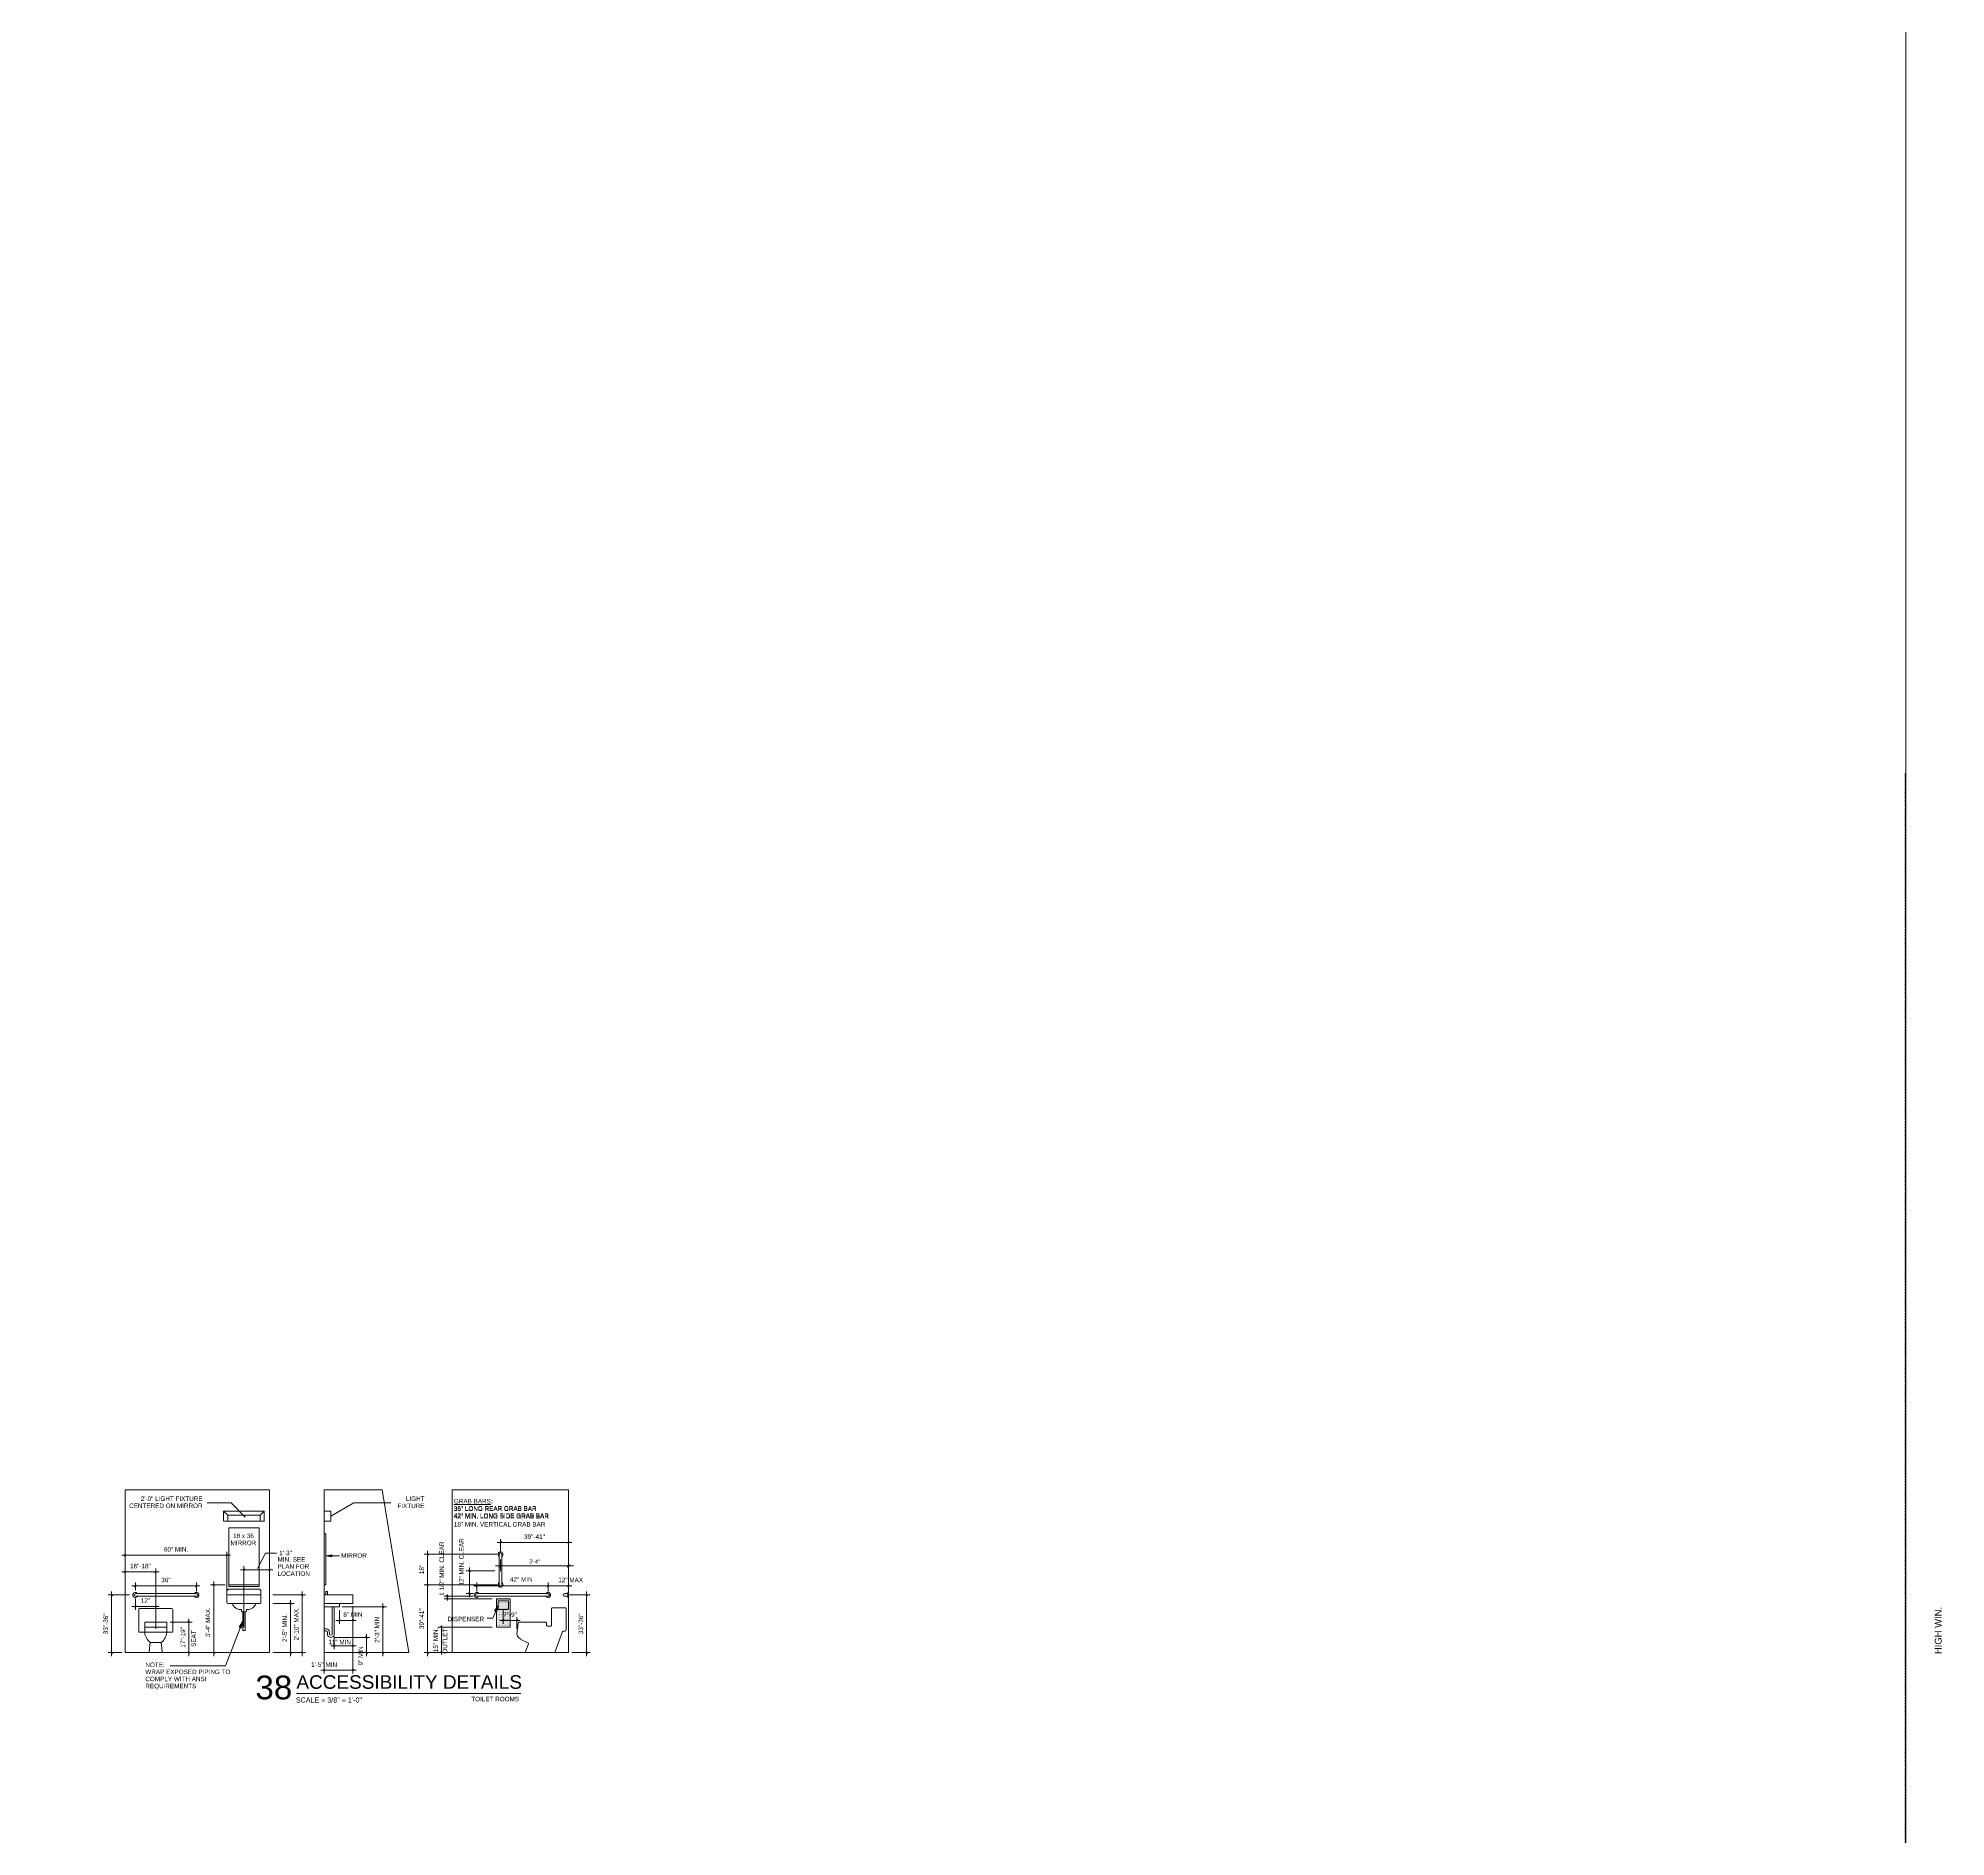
# Model space of a CAD drawing. Header units: inches. Extents: x -2804 to 58974, y -36095 to 66.
# Drawn here: x 23541 to 24665, y -23635 to -22575 of the extents above; entities that cross this region are included whole.
import ezdxf

# ---------------------------------------------------------------- set-up
doc = ezdxf.new("R2010")
doc.units = ezdxf.units.IN
doc.header["$MEASUREMENT"] = 0
doc.header["$XCLIPFRAME"] = 2
doc.linetypes.add('IMPORT-HIDDEN _6_', pattern=[0.1875, 0.125, -0.0625])
for name, color, linetype, lineweight in [('004-CYAN', 7, 'Continuous', 9), ('007-WHI', 7, 'Continuous', 9), ('15xx-Jefferson-REHAB-pr5_dwg', 45, 'Continuous', 9), ('1_10', 7, 'Continuous', 9), ('A-DENAME', 7, 'Continuous', 9), ('A-DIM', 7, 'Continuous', 9), ('A-Exist-Wall', 7, 'Continuous', 9), ('A-TEXT', 7, 'Continuous', 9), ('A-TEXT-8', 7, 'Continuous', 9), ('DIM', 7, 'Continuous', 9), ('EOP-EX', 125, 'Continuous', 9), ('G-ANNO-REFR', 1, 'Continuous', 9)]:
    doc.layers.add(name, color=color, linetype=linetype, lineweight=lineweight)
doc.styles.add('Arial', font='arial.ttf', dxfattribs={"height": 2.666667})
doc.styles.add('Arial_1', font='arial.ttf', dxfattribs={"height": 2.25})
doc.styles.add('Arial_16', font='arial.ttf', dxfattribs={"height": 3.99})
doc.styles.add('Arial_18', font='arial.ttf', dxfattribs={"height": 14})
doc.styles.add('Arial_19', font='arial.ttf', dxfattribs={"height": 8})
doc.styles.add('Arial_20', font='arial.ttf', dxfattribs={"height": 3})
picture_1 = doc.add_image_def('image1.jpg', size_in_pixel=(1920, 1080))

# ---------------------------------------------------------------- blocks, each defined once
blk = doc.blocks.new('15xx-Jefferson-REHAB-pr5_dwg__ARCHTICK-1286411-Site Locator Map')
at = {"layer": 'A-DIM'}
blk.add_line((-0.5, -0.5), (0.5, 0.5), dxfattribs=at)
blk = doc.blocks.new('15xx-Jefferson-REHAB-pr5_dwg_WCELEV-1286424-Site Locator Map')
at = {"layer": '1_10'}
for p, q in [((-10, 25.5), (-10, 12.5)), ((10, 25.5), (10, 12.5)), ((-3.4, 0), (3.4, 0))]:
    blk.add_line(p, q, dxfattribs=at)
at = {"layer": '1_10', "flags": 128}
for points in [[(-9.5, 26), (0, 26), (9.5, 26)], [(6.5, 12), (9.5, 12), (0, 12), (-9.5, 12), (-6.5, 12)], [(-3.9, 0.6), (-3.3, 6), (3.3, 6), (3.9, 0.6)]]:
    blk.add_lwpolyline(points, dxfattribs=at)
at = {"layer": '1_10'}
for centre, radius, start, end in [((-9.5, 25.5), 0.5, 90, 180), ((9.5, 25.5), 0.5, 360, 90), ((-9.5, 12.5), 0.5, 180, 270), ((2.4, 12.9), 8.96, 185.6268, 230.6268), ((-2.4, 12.9), 8.96, 309.3732, 354.3732), ((9.5, 12.5), 0.5, 270, 0), ((-3.4, 0.5), 0.5, 173, 270), ((3.4, 0.5), 0.5, 270, 7)]:
    blk.add_arc(centre, radius, start, end, dxfattribs=at)
blk = doc.blocks.new('15xx-Jefferson-REHAB-pr5_dwg__ARCHTICK-1286435-Site Locator Map')
at = {"layer": 'A-TEXT'}
blk.add_line((-0.5, -0.5), (0.5, 0.5), dxfattribs=at)
blk = doc.blocks.new('15xx-Jefferson-REHAB-pr5_dwg-1211969-Site Locator Map')
at = {"layer": 'A-DIM'}
h = blk.add_hatch(dxfattribs=at)
h.set_pattern_fill('FP_20', color=256, style=0, pattern_type=2)
h.set_pattern_definition([(0, (11574.568, 7436.586), (0.25, 0.5), [0, -0.5])])
h.paths.add_polyline_path([(13355.6, 9447.4), (13355.6, 9464.2), (13347.6, 9464.2), (13347.6, 9447.4)], flags=0)
at = {"layer": 'A-TEXT'}
for points in [[(13250.5, 9488.8), (13250.5, 9490), (13247, 9489.4)], [(13347.7, 9456.5), (13346.5, 9457), (13348.7, 9460.4)], [(13197.2, 9446.9), (13196, 9447.4), (13198.1, 9450.9)]]:
    blk.add_hatch(color=256, dxfattribs=at).paths.add_polyline_path(points, flags=0)
at = {"layer": '004-CYAN', "flags": 128}
for points in [[(13213.8, 9485), (13213.8, 9432.4), (13128.8, 9432.4), (13128.8, 9528.4), (13213.8, 9528.4)], [(13246, 9432.4), (13246, 9528.4), (13280.2, 9528.4), (13296, 9432.4)], [(13390, 9528.4), (13390, 9432.4), (13321.5, 9432.4), (13321.5, 9528.4)]]:
    blk.add_lwpolyline(points, close=True, dxfattribs=at)
at = {"layer": '007-WHI'}
for p, q in [((13246, 9472.4), (13247, 9472.4)), ((13197.3, 9456.9), (13197.3, 9457.4)), ((13200.3, 9456.9), (13200.3, 9457.4)), ((13255, 9461.4), (13255, 9459.4)), ((13380.1, 9458.4), (13380.1, 9448.5)), ((13388.1, 9458.9), (13380.6, 9458.9)), ((13388.6, 9445.6), (13388.6, 9458.4)), ((13359.7, 9444.9), (13360.4, 9450)), ((13360.9, 9450.4), (13376.6, 9450.4)), ((13377.1, 9448.5), (13377.1, 9449.9)), ((13379.6, 9448), (13377.6, 9448)), ((13386.9, 9445.1), (13388.1, 9445.1)), ((13366.1, 9438.2), (13361.9, 9440.2))]:
    blk.add_line(p, q, dxfattribs=at)
at = {"layer": '007-WHI', "flags": 128}
for points in [[(13188.8, 9461.9), (13188.8, 9465.9), (13188.8, 9466.4), (13188.8, 9468.4)], [(13208.3, 9466.4), (13198.8, 9466.4), (13189.3, 9466.4)], [(13190.3, 9469.9), (13198.8, 9469.9), (13207.3, 9469.9)], [(13208.8, 9468.4), (13208.8, 9466.4), (13208.8, 9465.9), (13208.8, 9461.9)], [(13189.3, 9461.4), (13198.8, 9461.4), (13208.3, 9461.4)], [(13199.8, 9456.4), (13198.8, 9456.4), (13199.6, 9456.4), (13199.6, 9445.4), (13198.8, 9445.4), (13198.1, 9445.4), (13198.1, 9456.4), (13198.8, 9456.4), (13197.8, 9456.4)], [(13366.4, 9437.6), (13364.5, 9432.4), (13382, 9432.4), (13386.5, 9444.8)]]:
    blk.add_lwpolyline(points, dxfattribs=at)
at = {"layer": '007-WHI'}
for centre, radius, start, end in [((13190.3, 9468.4), 1.5, 90, 180), ((13189.3, 9465.9), 0.5, 90, 180), ((13207.3, 9468.4), 1.5, 0, 90), ((13208.3, 9465.9), 0.5, 0, 90), ((13189.3, 9461.9), 0.5, 180, 270), ((13196.6, 9462.8), 4.92, 196.0192, 272.8844), ((13196.8, 9457.4), 0.5, 0, 92.8844), ((13197.8, 9456.9), 0.5, 180, 270), ((13199.8, 9456.9), 0.5, 270, 0), ((13200.8, 9457.4), 0.5, 87.1156, 180), ((13201.1, 9462.8), 4.92, 267.1156, 343.9808), ((13208.3, 9461.9), 0.5, 270, 0), ((13380.6, 9458.4), 0.5, 90, 180), ((13388.1, 9458.4), 0.5, 0, 90), ((13250, 9443.4), 0.75, 180, 360), ((13363.6, 9443.9), 4, 165, 245), ((13360.9, 9449.9), 0.5, 90, 165), ((13376.6, 9449.9), 0.5, 0, 90), ((13377.6, 9448.5), 0.5, 180, 270), ((13379.6, 9448.5), 0.5, 270, 0), ((13386.9, 9444.6), 0.5, 90, 160), ((13388.1, 9445.6), 0.5, 270, 0), ((13365.9, 9437.8), 0.5, 340, 65)]:
    blk.add_arc(centre, radius, start, end, dxfattribs=at)
at = {"layer": '1_10'}
for p, q in [((13189.3, 9513.4), (13189.3, 9509.9)), ((13349.2, 9490.4), (13349.2, 9472.4)), ((13350.7, 9490.4), (13350.7, 9472.4)), ((13170.8, 9467.2), (13134.8, 9467.2)), ((13170.8, 9465.7), (13134.8, 9465.7)), ((13207.8, 9472.4), (13189.8, 9472.4)), ((13336, 9467.2), (13378, 9467.2)), ((13336, 9465.7), (13378, 9465.7)), ((13389.7, 9467.2), (13387.7, 9467.2)), ((13389.7, 9465.7), (13387.7, 9465.7)), ((13348.6, 9462.8), (13348.6, 9458)), ((13354.3, 9463), (13348.8, 9463)), ((13348.8, 9457.8), (13354.3, 9457.8)), ((13354.6, 9458), (13354.6, 9462.8)), ((13153.3, 9447.4), (13140.3, 9447.4))]:
    blk.add_line(p, q, dxfattribs=at)
at = {"layer": '1_10', "flags": 128}
for points in [[(13208.3, 9509.9), (13208.3, 9513.4), (13210.8, 9515.9), (13210.8, 9509.9), (13186.8, 9509.9), (13186.8, 9515.9), (13210.8, 9515.9)], [(13208.3, 9513.4), (13189.3, 9513.4), (13186.8, 9515.9)], [(13246, 9515.9), (13250, 9515.9), (13250, 9509.9), (13246, 9509.9)], [(13390, 9467.9), (13389.7, 9467.9), (13389.7, 9464.9), (13390, 9464.9)], [(13153.3, 9444.4), (13153.3, 9450.4), (13140.3, 9450.4), (13140.3, 9444.4)]]:
    blk.add_lwpolyline(points, dxfattribs=at)
for points in [[(13207.8, 9471.4), (13189.8, 9471.4), (13189.8, 9505.9), (13207.8, 9505.9)], [(13347.6, 9447.4), (13355.6, 9447.4), (13355.6, 9464.2), (13347.6, 9464.2)]]:
    blk.add_lwpolyline(points, close=True, dxfattribs=at)
at = {"layer": '1_10'}
for centre, radius, start, end in [((13350, 9490.4), 1.48, 300.5382, 239.4618), ((13350, 9490.4), 1.48, 300.5382, 239.4618), ((13350, 9490.4), 0.75, 360, 180), ((13134.8, 9466.4), 1.48, 30.5382, 329.4618), ((13134.8, 9466.4), 0.75, 90, 270), ((13170.8, 9466.4), 1.48, 210.5382, 149.4618), ((13170.8, 9466.4), 0.75, 270, 90), ((13336, 9466.4), 1.48, 30.5382, 329.4618), ((13336, 9466.4), 1.48, 30.5382, 329.4618), ((13336, 9466.4), 0.75, 90, 270), ((13350, 9472.4), 1.48, 120.5382, 59.4618), ((13350, 9472.4), 0.75, 180, 360), ((13378, 9466.4), 1.48, 210.5382, 149.4618), ((13378, 9466.4), 0.75, 270, 90), ((13387.7, 9466.4), 0.75, 90, 270), ((13348.8, 9462.8), 0.25, 90, 180), ((13348.8, 9458), 0.25, 180, 270), ((13354.3, 9462.8), 0.25, 0, 90), ((13354.3, 9458), 0.25, 270, 0)]:
    blk.add_arc(centre, radius, start, end, dxfattribs=at)
at = {"layer": 'A-DENAME'}
for p, q in [((13246, 9459.4), (13255, 9459.4)), ((13250.7, 9443.4), (13250.7, 9459.4)), ((13252, 9443.4), (13252, 9459.4)), ((13247.2, 9446.4), (13246, 9446.4)), ((13247.2, 9445.2), (13246, 9445.2)), ((13248, 9443.4), (13248, 9444.4)), ((13249.2, 9443.4), (13249.2, 9444.4))]:
    blk.add_line(p, q, dxfattribs=at)
at = {"layer": 'A-DENAME', "flags": 128}
for points in [[(13247, 9472.4), (13247, 9502.4), (13246, 9502.4)], [(13246, 9461.4), (13263, 9461.4), (13263, 9466.4), (13246, 9466.4)], [(13247, 9466.4), (13247, 9468.4), (13248, 9468.4), (13248, 9466.4)]]:
    blk.add_lwpolyline(points, dxfattribs=at)
at = {"layer": 'A-DENAME'}
for centre, radius, start, end in [((13247.2, 9444.4), 2, 0, 89.9999), ((13247.2, 9444.4), 0.75, 359.9999, 90.0001), ((13250, 9443.4), 2, 179.9999, 0.0001)]:
    blk.add_arc(centre, radius, start, end, dxfattribs=at)
at = {"layer": 'A-DIM'}
for p, q in [((13350, 9492.4), (13350, 9499.4)), ((13390, 9482.4), (13390, 9499.4)), ((13126.8, 9489.8), (13190.8, 9489.8)), ((13128.8, 9489.8), (13128.8, 9491.8)), ((13188.8, 9468.4), (13188.8, 9491.8)), ((13348, 9490.4), (13305, 9490.4)), ((13307, 9470.4), (13307, 9492.4)), ((13392, 9497.4), (13348, 9497.4)), ((13126.8, 9480), (13148.8, 9480)), ((13128.8, 9460.4), (13128.8, 9482)), ((13146.8, 9460.4), (13146.8, 9482)), ((13215.8, 9481.3), (13196.8, 9481.3)), ((13198.8, 9447.4), (13198.8, 9483.3)), ((13213.8, 9463.4), (13213.8, 9483.3)), ((13346.7, 9480.6), (13329.7, 9480.6)), ((13331.7, 9465.2), (13331.7, 9482.6)), ((13131.3, 9466.4), (13118.8, 9466.4)), ((13120.8, 9468.4), (13120.8, 9430.4)), ((13172.8, 9471.8), (13132.8, 9471.8)), ((13134.8, 9469.2), (13134.8, 9473.8)), ((13170.8, 9468.4), (13170.8, 9473.8)), ((13187.8, 9472.4), (13179.1, 9472.4)), ((13181.1, 9430.4), (13181.1, 9474.4)), ((13215.8, 9466.4), (13235, 9466.4)), ((13233, 9468.4), (13233, 9430.4)), ((13307, 9430.4), (13307, 9474.4)), ((13334, 9465.7), (13316.7, 9465.7)), ((13334, 9467.2), (13329.7, 9467.2)), ((13334, 9471.8), (13380, 9471.8)), ((13336, 9468.4), (13336, 9473.8)), ((13376, 9471.8), (13392, 9471.8)), ((13389.7, 9466.4), (13402.7, 9466.4)), ((13390, 9468.4), (13390, 9473.8)), ((13400.7, 9468.4), (13400.7, 9430.4)), ((13132.8, 9459.7), (13148.8, 9459.7)), ((13134.8, 9464.4), (13134.8, 9457.7)), ((13146.8, 9446.4), (13146.8, 9461.7)), ((13215.8, 9461.4), (13228.3, 9461.4)), ((13226.3, 9463.4), (13226.3, 9430.4)), ((13246, 9459.8), (13246, 9422.1)), ((13255, 9457.4), (13255, 9449.4)), ((13256.7, 9459.4), (13275.3, 9459.4)), ((13257, 9459.4), (13282.7, 9459.4)), ((13263, 9459.8), (13263, 9422.1)), ((13263, 9459.4), (13263, 9449.4)), ((13280.7, 9430.4), (13280.7, 9461.4)), ((13345.1, 9464.2), (13316.7, 9464.2)), ((13351.6, 9457.4), (13351.6, 9449.4)), ((13155.3, 9450.4), (13168.3, 9450.4)), ((13166.3, 9452.4), (13166.3, 9430.4)), ((13253, 9451.4), (13265, 9451.4)), ((13263, 9443.2), (13263, 9434.4)), ((13271, 9430.4), (13271, 9443.4)), ((13345.1, 9447.4), (13313.1, 9447.4)), ((13349.6, 9451.4), (13361.6, 9451.4)), ((13359.6, 9446.5), (13359.6, 9453.4)), ((13126.8, 9432.4), (13118.8, 9432.4)), ((13164, 9432.4), (13168.3, 9432.4)), ((13169.5, 9432.4), (13183.1, 9432.4)), ((13215.8, 9432.4), (13235, 9432.4)), ((13224, 9432.4), (13228.3, 9432.4)), ((13246, 9441.8), (13246, 9435.1)), ((13248, 9432.4), (13273, 9432.4)), ((13250, 9436.4), (13265, 9436.4)), ((13252, 9441.8), (13252, 9435.1)), ((13255.7, 9432.4), (13272.3, 9432.4)), ((13256.7, 9432.4), (13275.3, 9432.4)), ((13265, 9432.4), (13282.7, 9432.4)), ((13319.5, 9432.4), (13305, 9432.4)), ((13330.2, 9432.4), (13313.1, 9432.4)), ((13392, 9432.4), (13402.7, 9432.4)), ((13244, 9422.1), (13265, 9422.1)), ((13246, 9430.4), (13246, 9420.1)), ((13263, 9430.4), (13263, 9420.1))]:
    blk.add_line(p, q, dxfattribs=at)
at = {"layer": 'A-DIM', "flags": 128}
blk.add_lwpolyline([(13305, 9472.4), (13348, 9472.4)], close=True, dxfattribs=at)
for points in [[(13318.7, 9463.2), (13318.7, 9464.2), (13318.7, 9465.7), (13318.7, 9466.7)], [(13378, 9468.9), (13378, 9473.8), (13378, 9468.4)], [(13315.1, 9431.4), (13315.1, 9432.4), (13315.1, 9447.4), (13315.1, 9448.4)], [(13252, 9434.4), (13252, 9441.4), (13273, 9441.4)]]:
    blk.add_lwpolyline(points, dxfattribs=at)
at = {"layer": 'A-Exist-Wall', "linetype": 'IMPORT-HIDDEN _6_'}
blk.add_line((14177.6, 9950.9), (14177.6, 8714.9), dxfattribs=at)
at = {"layer": 'A-TEXT'}
for p, q in [((13250.5, 9490), (13247, 9489.4)), ((13247, 9489.4), (13250.5, 9488.8)), ((13250.5, 9488.8), (13250.5, 9490)), ((13250.5, 9489.4), (13255, 9489.4)), ((13350, 9487.4), (13350, 9480.5)), ((13390, 9487.4), (13390, 9480.5)), ((13347, 9483.5), (13393, 9483.5)), ((13346.5, 9457), (13348.7, 9460.4)), ((13347.7, 9456.5), (13346.5, 9457)), ((13348.7, 9460.4), (13347.7, 9456.5)), ((13196, 9447.4), (13198.1, 9450.9)), ((13197.2, 9446.9), (13196, 9447.4)), ((13198.1, 9450.9), (13197.2, 9446.9)), ((13229.7, 9408.4), (13361.9, 9408.4))]:
    blk.add_line(p, q, dxfattribs=at)
at = {"layer": 'A-TEXT', "flags": 128}
for points in [[(13199.6, 9512.2), (13191.2, 9520.8), (13177.2, 9520.8)], [(13250, 9512.9), (13263.6, 9520.8), (13285.4, 9520.8)], [(13206.8, 9482.1), (13211.5, 9491), (13218, 9491)], [(13348.7, 9460.4), (13345.4, 9452.8), (13342.2, 9452.8)], [(13198.1, 9450.9), (13187.9, 9424.7), (13155.3, 9424.7)]]:
    blk.add_lwpolyline(points, dxfattribs=at)
at = {"layer": 'DIM'}
blk.add_line((13255.7, 9441.4), (13272.3, 9441.4), dxfattribs=at)
for p, rotation in [((13128.8, 9489.8), 180), ((13307, 9490.4), 89.99999999999999), ((13350, 9497.4), 180), ((13128.8, 9480), 180), ((13198.8, 9481.3), 180), ((13331.7, 9480.6), 89.99999999999999), ((13120.8, 9466.4), 89.99999999999999), ((13134.8, 9471.8), 180), ((13181.1, 9472.4), 89.99999999999999), ((13233, 9466.4), 89.99999999999999), ((13307, 9472.4), 89.99999999999999), ((13307, 9472.4), 270), ((13318.7, 9465.7), 270), ((13331.7, 9467.2), 270), ((13336, 9471.8), 180), ((13378, 9471.8), 180), ((13400.7, 9466.4), 89.99999999999999), ((13134.8, 9459.7), 180), ((13226.3, 9461.4), 89.99999999999999), ((13280.7, 9459.4), 89.99999999999999), ((13318.7, 9464.2), 89.99999999999999), ((13166.3, 9450.4), 89.99999999999999), ((13255, 9451.4), 180), ((13315.1, 9447.4), 270), ((13351.6, 9451.4), 180), ((13120.8, 9432.4), 270), ((13166.3, 9432.4), 270), ((13181.1, 9432.4), 270), ((13226.3, 9432.4), 270), ((13233, 9432.4), 270), ((13252, 9436.4), 180), ((13271, 9441.4), 89.99999999999999), ((13271, 9432.4), 270), ((13280.7, 9432.4), 270), ((13307, 9432.4), 270), ((13315.1, 9432.4), 89.99999999999999), ((13400.7, 9432.4), 270), ((13246, 9422.1), 180)]:
    blk.add_blockref('15xx-Jefferson-REHAB-pr5_dwg__ARCHTICK-1286411-Site Locator Map', p, dxfattribs=dict(rotation=rotation))
for p in [(13188.8, 9489.8), (13390, 9497.4), (13146.8, 9480), (13213.8, 9481.3), (13170.8, 9471.8), (13378, 9471.8), (13390, 9471.8), (13146.8, 9459.7), (13263, 9451.4), (13359.6, 9451.4), (13263, 9436.4), (13263, 9422.1)]:
    blk.add_blockref('15xx-Jefferson-REHAB-pr5_dwg__ARCHTICK-1286411-Site Locator Map', p)
at = {"xscale": 1.5, "yscale": 1.5, "zscale": 1.5, "rotation": 180}
blk.add_blockref('15xx-Jefferson-REHAB-pr5_dwg__ARCHTICK-1286435-Site Locator Map', (13350, 9483.5), dxfattribs=at)
at = {"xscale": 1.5, "yscale": 1.5, "zscale": 1.5}
blk.add_blockref('15xx-Jefferson-REHAB-pr5_dwg__ARCHTICK-1286435-Site Locator Map', (13390, 9483.5), dxfattribs=at)
at = {"extrusion": (0, 0, -1), "zscale": -1}
blk.add_blockref('15xx-Jefferson-REHAB-pr5_dwg_WCELEV-1286424-Site Locator Map', (-13146.8, 9432.4), dxfattribs=at)
at = {"layer": 'A-DIM', "attachment_point": 2, "rotation": 90, "line_spacing_factor": 0.938532, "style": 'Arial'}
for s, insert, char_height, width in [('12" MIN. CLEAR', (13325.6, 9485.9), 2.667, 33.089), ('1 1/2" MIN. CLEAR', (13314, 9481.9), 2.667, 38.034), ('18"', (13302.2, 9481.4), 2.67, 6.507), ('33"-36"', (13116, 9449.4), 2.67, 14.478), ('3\'-4" MAX.', (13176.2, 9450.3), 2.67, 20.888), ('2\'-5" MIN.', (13221.5, 9446.9), 2.67, 19.391), ('2\'-10" MAX.', (13228.3, 9449.4), 2.667, 23.36), ('39"-41"', (13302.2, 9452.4), 2.67, 14.478), ('33"-36"', (13396, 9449.4), 2.67, 14.478), ('17"-19"', (13161.5, 9441.4), 2.67, 14.478), ('2\'-3" MIN', (13275.9, 9445.9), 2.67, 18.155), ('15" MIN.', (13310.4, 9439.9), 2.67, 17.081), ('9" MIN', (13266.2, 9430.5), 2.67, 13.372)]:
    blk.add_mtext(s, dxfattribs=dict(at, insert=insert, char_height=char_height, width=width))
at = {"layer": 'A-DIM', "char_height": 2.67, "attachment_point": 2, "line_spacing_factor": 0.938532, "style": 'Arial'}
for s, insert, width in [('39"-41"', (13370, 9502.1), 14.478), ('60" MIN.', (13158.8, 9494.6), 17.081), ('1\'-3"', (13223.3, 9492.5), 8.817), ('16"-18"', (13137.8, 9484.8), 14.478), ('36"', (13152.8, 9476.6), 6.507), ('42" MIN', (13362.2, 9476.9), 15.845), ('12" MAX', (13391.3, 9476.6), 17.341), ('12"', (13140.8, 9464.5), 6.507), ('8" MIN', (13263, 9456.2), 13.372), ('7"-9"', (13355.6, 9456.2), 9.533), ('11" MIN', (13255.2, 9440), 15.845), ('1\'-5" MIN', (13246, 9426.7), 18.155)]:
    blk.add_mtext(s, dxfattribs=dict(at, insert=insert, width=width))
at = {"layer": 'A-TEXT', "line_spacing_factor": 0.938532}
for s, insert, char_height, width, attachment_point, style in [('2\'-0" LIGHT FIXTURE\\PCENTERED ON MIRROR', (13174.4, 9524.5), 2.667, 51.374, 3, 'Arial'), ('LIGHT\\PFIXTURE', (13305.2, 9524.5), 2.67, 18.936, 3, 'Arial'), ('\\LGRAB BARS', (13322.5, 9523), 2.667, 25.866, 1, 'Arial'), ('GRAB BARS:\\P36" LONG REAR GRAB BAR\\P42" MIN. LONG SIDE GRAB BAR', (13322.5, 9523), 2.667, 66.6, 1, 'Arial'), (':', (13344.6, 9523), 2.67, 1.236, 1, 'Arial'), ('42" MIN. LONG SIDE GRAB BAR', (13322.5, 9514), 2.667, 66.6, 1, 'Arial'), ('36" LONG REAR GRAB BAR', (13322.5, 9518.5), 2.667, 57.978, 1, 'Arial'), ('18 x 36\\PMIRROR', (13198.5, 9502.6), 2.67, 17.927, 2, 'Arial'), ('18" MIN. VERTICAL GRAB BAR', (13322.5, 9509.4), 2.667, 64.127, 1, 'Arial'), ('MIN. SEE\\PPLAN FOR\\PLOCATION', (13218.6, 9488.7), 2.67, 22.319, 1, 'Arial'), ('MIRROR', (13256.1, 9491), 2.67, 17.927, 1, 'Arial'), ('3\'-4"', (13370, 9487.3), 2.25, 7.439, 2, 'Arial_1'), ('DISPENSER', (13340.3, 9453.6), 2.67, 25.605, 3, 'Arial'), ('NOTE:\\PWRAP EXPOSED PIPING TO\\PCOMPLY WITH ANSI\\PREQUIREMENTS', (13140.7, 9426.6), 2.667, 59.41, 1, 'Arial'), ('38', (13216.4, 9418.9), 14, 25.961, 2, 'Arial_18'), ('ACCESSIBILITY DETAILS', (13229.7, 9419.1), 8, 158.025, 1, 'Arial_19'), ('SCALE = 3/8" = 1\'-0"', (13229.4, 9406), 3, 46.339, 1, 'Arial_20'), ('TOILET ROOMS', (13360.9, 9406.4), 2.667, 33.479, 3, 'Arial')]:
    blk.add_mtext(s, dxfattribs=dict(at, insert=insert, char_height=char_height, width=width, attachment_point=attachment_point, style=style))
at = {"layer": 'A-TEXT', "char_height": 2.67, "attachment_point": 2, "rotation": 90, "line_spacing_factor": 0.938532, "style": 'Arial'}
for s, insert, width in [('SEAT', (13167.8, 9440.7), 11.583), ('OUTLET', (13315.9, 9439.2), 17.472)]:
    blk.add_mtext(s, dxfattribs=dict(at, insert=insert, width=width))
at = {"layer": 'A-TEXT-8', "insert": (14195.1, 9459.4), "char_height": 3.99, "width": 33.103, "attachment_point": 3, "rotation": 90, "line_spacing_factor": 0.938532, "style": 'Arial_16'}
blk.add_mtext('HIGH WIN.', dxfattribs=at)

msp = doc.modelspace()

# ---------------------------------------------------------------- linework, layer by layer
at = {"layer": 'EOP-EX'}
msp.add_line((24641.2, -26343.7), (24641.2, -18529.1), dxfattribs=at)

# ---------------------------------------------------------------- block references
at = {"layer": '15xx-Jefferson-REHAB-pr5_dwg', "color": 7}
msp.add_blockref('15xx-Jefferson-REHAB-pr5_dwg-1211969-Site Locator Map', (10463.2, -32959.1), dxfattribs=at)

# ---------------------------------------------------------------- pictures from other files: only their frames are drawn
at = {"layer": 'G-ANNO-REFR'}
image = msp.add_image(picture_1, insert=(2622.3, -39288.8), size_in_units=(58514.3, 32914.3), dxfattribs=at)
image.set_boundary_path([(6.221, 974.7155), (6.221, 84.0795), (1848.55, 84.0795), (1848.55, 974.7155), (6.221, 974.7155)])
image.dxf.flags = 15

doc.saveas('drawing.dxf')
